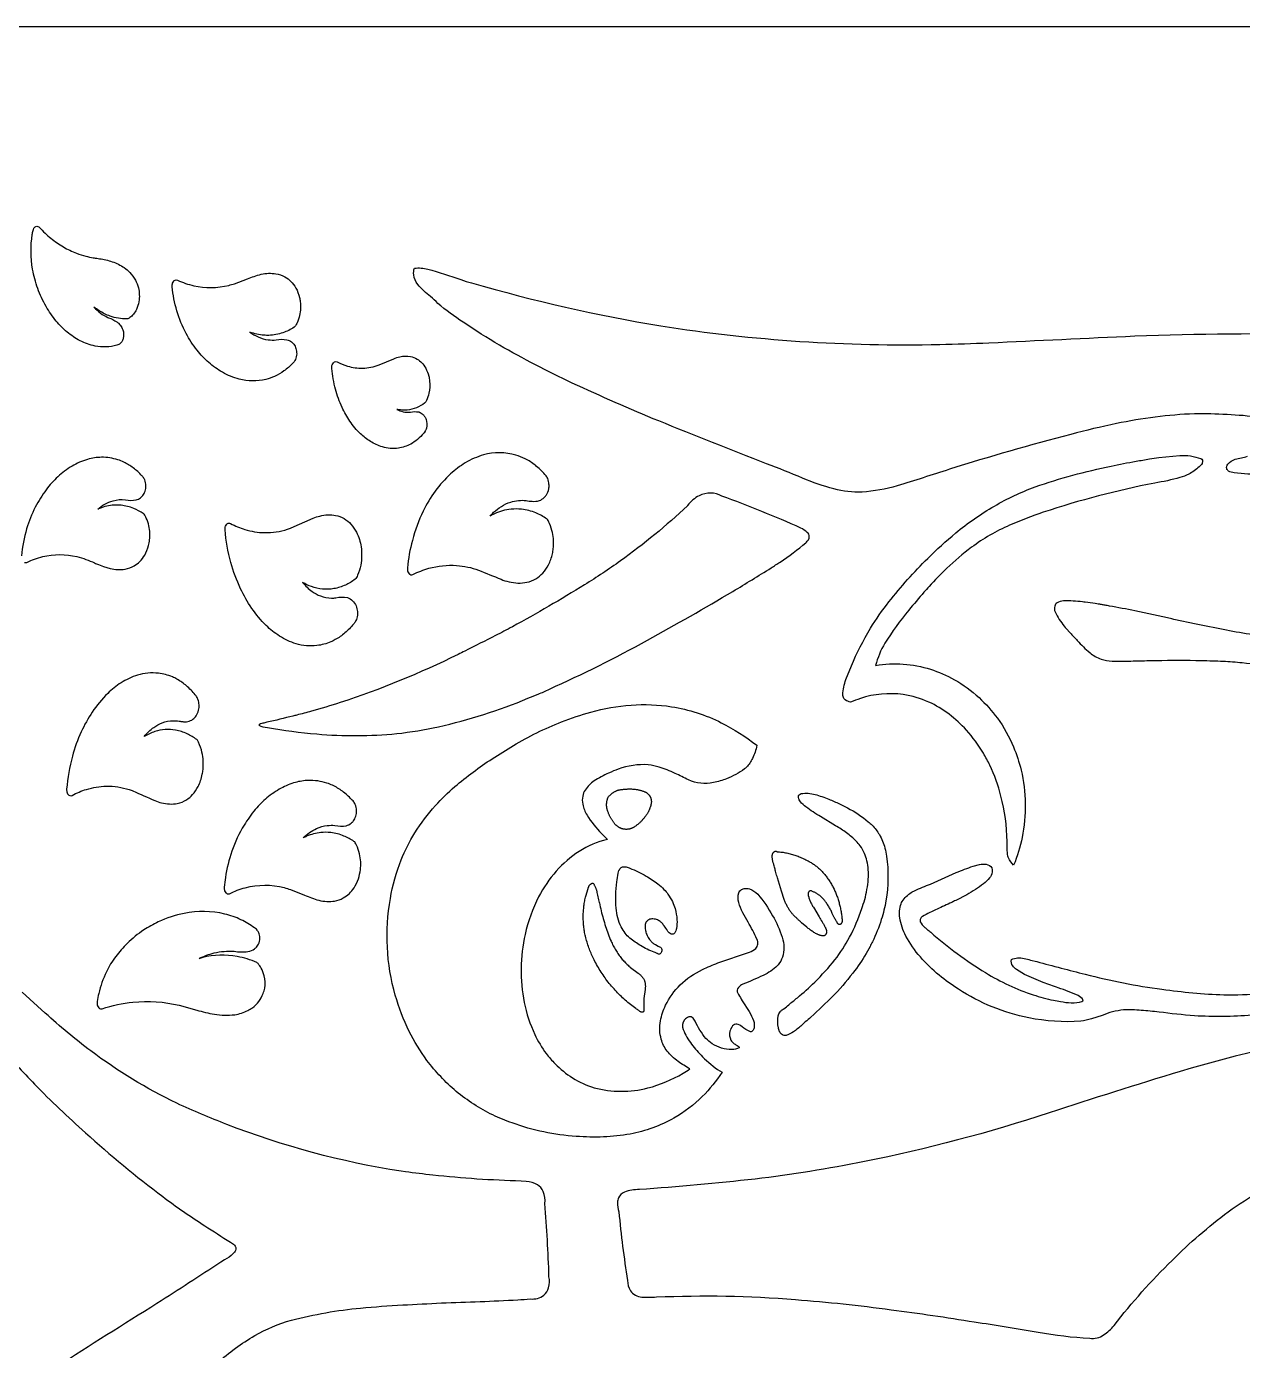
# Model space of a CAD drawing. Header units: millimetres. Extents: x 0 to 1000, y 0 to 780.
# Drawn here: x 85.5 to 232.5, y 619.9 to 780 of the extents above; entities that cross this region are included whole.
import ezdxf

# ---------------------------------------------------------------- set-up
doc = ezdxf.new("R2010")
doc.units = ezdxf.units.MM
doc.layers.add('Default', color=70, linetype='Continuous')

msp = doc.modelspace()

# ---------------------------------------------------------------- linework, layer by layer
at = {"layer": 'Default'}
for points in [[(0, 780), (1000, 780), (1000, 0), (0, 0)], [(156.49, 683.69), (156.44, 683.74), (156.4, 683.8), (156.36, 683.86), (156.32, 683.92), (156.28, 683.98), (156.24, 684.04), (156.2, 684.1), (156.16, 684.16), (156.12, 684.23), (156.09, 684.29), (156.05, 684.36), (156.02, 684.43), (155.98, 684.49), (155.95, 684.56), (155.92, 684.63), (155.88, 684.7), (155.85, 684.77), (155.82, 684.85), (155.8, 684.92), (155.77, 684.99), (155.74, 685.07), (155.74, 685.08), (155.72, 685.12), (155.71, 685.17), (155.69, 685.21), (155.68, 685.26), (155.66, 685.31), (155.65, 685.35), (155.64, 685.4), (155.63, 685.45), (155.62, 685.5), (155.61, 685.55), (155.61, 685.6), (155.6, 685.65), (155.6, 685.7), (155.59, 685.75), (155.59, 685.8), (155.59, 685.85), (155.59, 685.9), (155.59, 685.95), (155.59, 686), (155.59, 686.05), (155.6, 686.1), (155.6, 686.15), (155.61, 686.2), (155.62, 686.25), (155.62, 686.3), (155.63, 686.35), (155.64, 686.4), (155.65, 686.45), (155.67, 686.5), (155.68, 686.54), (155.69, 686.59), (155.71, 686.64), (155.73, 686.68), (155.74, 686.72), (155.76, 686.77), (155.78, 686.81), (155.79, 686.83), (155.83, 686.88), (155.87, 686.92), (155.91, 686.97), (155.96, 687.02), (156, 687.06), (156.04, 687.1), (156.09, 687.14), (156.13, 687.19), (156.18, 687.22), (156.22, 687.26), (156.27, 687.3), (156.32, 687.33), (156.37, 687.37), (156.41, 687.4), (156.46, 687.43), (156.51, 687.46), (156.56, 687.49), (156.61, 687.52), (156.66, 687.54), (156.71, 687.56), (156.76, 687.59), (156.82, 687.61), (156.87, 687.63), (156.92, 687.65), (156.97, 687.66), (157.02, 687.68), (157.08, 687.69), (157.13, 687.7), (157.18, 687.71), (157.24, 687.72), (157.29, 687.73), (157.32, 687.73), (157.42, 687.75), (157.53, 687.76), (157.63, 687.77), (157.74, 687.78), (157.85, 687.79), (157.95, 687.8), (158.06, 687.8), (158.16, 687.81), (158.27, 687.81), (158.38, 687.81), (158.48, 687.81), (158.59, 687.81), (158.7, 687.8), (158.8, 687.8), (158.91, 687.79), (158.97, 687.79), (159.05, 687.78), (159.14, 687.76), (159.22, 687.75), (159.31, 687.74), (159.39, 687.72), (159.47, 687.7), (159.56, 687.68), (159.64, 687.66), (159.72, 687.64), (159.8, 687.61), (159.89, 687.59), (159.97, 687.56), (160.05, 687.53), (160.13, 687.5), (160.18, 687.48), (160.21, 687.47), (160.25, 687.45), (160.29, 687.43), (160.33, 687.41), (160.36, 687.39), (160.4, 687.37), (160.43, 687.34), (160.47, 687.32), (160.5, 687.29), (160.54, 687.26), (160.57, 687.23), (160.6, 687.2), (160.63, 687.17), (160.66, 687.14), (160.69, 687.1), (160.72, 687.06), (160.74, 687.04), (160.76, 687.01), (160.79, 686.98), (160.81, 686.95), (160.82, 686.91), (160.84, 686.88), (160.86, 686.84), (160.88, 686.81), (160.89, 686.77), (160.91, 686.73), (160.92, 686.69), (160.93, 686.66), (160.95, 686.62), (160.96, 686.58), (160.97, 686.53), (160.97, 686.49), (160.98, 686.45), (160.99, 686.41), (160.99, 686.37), (161, 686.32), (161, 686.28), (161, 686.24), (161.01, 686.2), (160.99, 686.13), (160.98, 686.06), (160.96, 685.99), (160.95, 685.92), (160.93, 685.86), (160.91, 685.79), (160.89, 685.72), (160.87, 685.65), (160.85, 685.59), (160.82, 685.52), (160.8, 685.46), (160.78, 685.39), (160.75, 685.33), (160.72, 685.27), (160.7, 685.2), (160.67, 685.14), (160.64, 685.08), (160.61, 685.02), (160.58, 684.96), (160.55, 684.91), (160.51, 684.85), (160.48, 684.79), (160.45, 684.74), (160.41, 684.69), (160.37, 684.63), (160.34, 684.58), (160.3, 684.53), (160.26, 684.48), (160.22, 684.43), (160.22, 684.43), (160.17, 684.36), (160.11, 684.29), (160.06, 684.23), (160, 684.16), (159.94, 684.1), (159.89, 684.03), (159.83, 683.97), (159.77, 683.91), (159.71, 683.85), (159.65, 683.79), (159.59, 683.73), (159.52, 683.68), (159.46, 683.62), (159.4, 683.57), (159.34, 683.52), (159.27, 683.47), (159.21, 683.42), (159.14, 683.37), (159.08, 683.32), (159.01, 683.28), (159, 683.27), (158.95, 683.24), (158.91, 683.21), (158.86, 683.18), (158.82, 683.15), (158.77, 683.13), (158.72, 683.1), (158.68, 683.08), (158.63, 683.06), (158.58, 683.04), (158.53, 683.02), (158.48, 683.01), (158.43, 682.99), (158.39, 682.98), (158.34, 682.96), (158.29, 682.95), (158.24, 682.94), (158.19, 682.94), (158.14, 682.93), (158.09, 682.93), (158.04, 682.92), (157.99, 682.92), (157.94, 682.92), (157.89, 682.92), (157.84, 682.93), (157.79, 682.93), (157.74, 682.94), (157.69, 682.95), (157.64, 682.96), (157.59, 682.97), (157.54, 682.98), (157.49, 682.99), (157.44, 683.01), (157.4, 683.02), (157.35, 683.04), (157.3, 683.06), (157.25, 683.08), (157.21, 683.11), (157.16, 683.13), (157.11, 683.16), (157.07, 683.18), (157.02, 683.21), (156.97, 683.24), (156.93, 683.27), (156.89, 683.31), (156.84, 683.34), (156.8, 683.38), (156.76, 683.41), (156.71, 683.45), (156.67, 683.49), (156.63, 683.53), (156.59, 683.57), (156.55, 683.62), (156.51, 683.66)], [(180.41, 675.44), (180.39, 675.45), (180.37, 675.47), (180.34, 675.48), (180.32, 675.49), (180.3, 675.49), (180.27, 675.49), (180.25, 675.49), (180.22, 675.49), (180.2, 675.49), (180.17, 675.48), (180.15, 675.47), (180.12, 675.46), (180.1, 675.45), (180.08, 675.43), (180.06, 675.42), (180.04, 675.4), (180.02, 675.38), (180, 675.35), (180, 675.35), (179.98, 675.32), (179.97, 675.29), (179.96, 675.26), (179.95, 675.23), (179.94, 675.2), (179.94, 675.16), (179.93, 675.13), (179.93, 675.1), (179.93, 675.06), (179.93, 675.03), (179.93, 674.99), (179.94, 674.96), (179.94, 674.93), (179.95, 674.9), (179.96, 674.86), (179.97, 674.83), (179.98, 674.8), (179.99, 674.77), (180.01, 674.75), (180.04, 674.65), (180.08, 674.54), (180.12, 674.44), (180.16, 674.34), (180.2, 674.24), (180.25, 674.14), (180.29, 674.04), (180.34, 673.94), (180.39, 673.85), (180.44, 673.75), (180.49, 673.66), (180.54, 673.57), (180.59, 673.5), (181.27, 672.35), (181.35, 672.2), (181.44, 672.05), (181.54, 671.9), (181.63, 671.75), (181.72, 671.6), (181.79, 671.5), (181.84, 671.41), (181.89, 671.33), (181.94, 671.24), (181.98, 671.15), (182.03, 671.06), (182.03, 671.05), (182.06, 671), (182.08, 670.94), (182.1, 670.89), (182.12, 670.84), (182.13, 670.78), (182.15, 670.73), (182.16, 670.67), (182.17, 670.61), (182.18, 670.56), (182.19, 670.52), (182.18, 670.48), (182.17, 670.45), (182.16, 670.41), (182.15, 670.37), (182.14, 670.34), (182.12, 670.31), (182.11, 670.28), (182.09, 670.25), (182.07, 670.22), (182.05, 670.19), (182.03, 670.17), (182.01, 670.15), (181.99, 670.12), (181.96, 670.11), (181.94, 670.09), (181.91, 670.08), (181.89, 670.06), (181.86, 670.05), (181.84, 670.05), (181.81, 670.04), (181.78, 670.04), (181.75, 670.04), (181.73, 670.04), (181.7, 670.04), (181.67, 670.05), (181.66, 670.05), (181.59, 670.07), (181.52, 670.08), (181.46, 670.09), (181.39, 670.11), (181.32, 670.13), (181.26, 670.16), (181.19, 670.18), (181.12, 670.21), (181.06, 670.24), (181.05, 670.24), (180.95, 670.29), (180.85, 670.35), (180.75, 670.41), (180.64, 670.47), (180.54, 670.53), (180.44, 670.6), (180.34, 670.67), (180.24, 670.74), (180.15, 670.81), (180.05, 670.88), (179.95, 670.96), (179.86, 671.04), (179.77, 671.11), (179.16, 671.64), (179.08, 671.7), (179.01, 671.77), (178.94, 671.83), (178.87, 671.9), (178.86, 671.92), (178.8, 671.96), (178.74, 672.01), (178.69, 672.07), (178.63, 672.12), (178.58, 672.18), (178.56, 672.19), (178.49, 672.25), (178.42, 672.32), (178.35, 672.38), (178.28, 672.45), (178.22, 672.51), (178.15, 672.58), (178.09, 672.66), (178.03, 672.73), (177.96, 672.81), (177.9, 672.88), (177.84, 672.96), (177.78, 673.04), (177.73, 673.13), (177.67, 673.21), (177.61, 673.3), (177.56, 673.38), (177.51, 673.47), (177.46, 673.56), (177.41, 673.65), (177.36, 673.75), (177.31, 673.84), (177.26, 673.94), (177.22, 674.04), (177.18, 674.14), (177.14, 674.24), (177.1, 674.34), (177.06, 674.43), (176.71, 675.47), (176.23, 677.05), (176.19, 677.22), (176.14, 677.38), (176.09, 677.55), (176.05, 677.71), (176.01, 677.86), (175.97, 677.99), (175.94, 678.11), (175.9, 678.24), (175.87, 678.37), (175.84, 678.5), (175.81, 678.63), (175.8, 678.67), (175.78, 678.73), (175.75, 678.8), (175.73, 678.86), (175.71, 678.93), (175.69, 679), (175.68, 679.07), (175.66, 679.14), (175.65, 679.21), (175.64, 679.28), (175.63, 679.35), (175.62, 679.42), (175.61, 679.5), (175.61, 679.57), (175.6, 679.64), (175.6, 679.65), (175.6, 679.69), (175.6, 679.73), (175.61, 679.77), (175.61, 679.8), (175.62, 679.84), (175.63, 679.88), (175.64, 679.91), (175.65, 679.95), (175.66, 679.98), (175.67, 680.01), (175.69, 680.04), (175.71, 680.07), (175.72, 680.1), (175.74, 680.13), (175.76, 680.15), (175.79, 680.17), (175.81, 680.19), (175.83, 680.21), (175.86, 680.23), (175.88, 680.24), (175.91, 680.25), (175.93, 680.26), (175.96, 680.27), (175.99, 680.28), (176.01, 680.28), (176.04, 680.28), (176.07, 680.28), (176.09, 680.27), (176.12, 680.26), (176.14, 680.25), (176.17, 680.24), (176.19, 680.23), (176.2, 680.22), (176.35, 680.21), (176.49, 680.2), (176.63, 680.18), (176.77, 680.17), (176.91, 680.15), (177.05, 680.12), (177.2, 680.1), (177.34, 680.07), (177.48, 680.04), (177.62, 680.01), (177.76, 679.98), (177.9, 679.94), (178.04, 679.9), (178.18, 679.86), (178.32, 679.81), (178.45, 679.77), (178.59, 679.72), (178.73, 679.67), (178.87, 679.62), (179, 679.56), (179.14, 679.5), (179.28, 679.44), (179.41, 679.38), (179.55, 679.31), (179.68, 679.25), (179.81, 679.18), (179.95, 679.11), (180.08, 679.03), (180.1, 679.02), (180.2, 678.97), (180.3, 678.91), (180.39, 678.85), (180.48, 678.79), (180.58, 678.73), (180.67, 678.67), (180.76, 678.6), (180.85, 678.53), (180.95, 678.46), (181.03, 678.39), (181.12, 678.31), (181.21, 678.24), (181.3, 678.16), (181.38, 678.08), (181.47, 677.99), (181.55, 677.91), (181.64, 677.82), (181.72, 677.73), (181.8, 677.64), (181.88, 677.55), (181.96, 677.46), (182.04, 677.36), (182.11, 677.26), (182.19, 677.16), (182.26, 677.06), (182.34, 676.96), (182.41, 676.85), (182.48, 676.75), (182.55, 676.64), (182.62, 676.53), (182.69, 676.42), (182.75, 676.3), (182.82, 676.19), (182.88, 676.07), (182.94, 675.96), (183, 675.84), (183.02, 675.8), (183.08, 675.69), (183.13, 675.57), (183.18, 675.45), (183.24, 675.33), (183.29, 675.21), (183.34, 675.09), (183.39, 674.96), (183.43, 674.84), (183.48, 674.71), (183.52, 674.59), (183.56, 674.46), (183.6, 674.33), (183.64, 674.2), (183.68, 674.07), (183.71, 673.94), (183.75, 673.8), (183.78, 673.67), (183.81, 673.54), (183.84, 673.4), (183.87, 673.26), (183.9, 673.13), (183.92, 672.99), (183.94, 672.85), (183.96, 672.72), (183.98, 672.58), (184, 672.44), (184.02, 672.3), (184.03, 672.16), (184.04, 672.11), (184.04, 672.08), (184.05, 672.04), (184.05, 672.01), (184.06, 671.97), (184.06, 671.93), (184.06, 671.9), (184.06, 671.86), (184.05, 671.83), (184.05, 671.79), (184.04, 671.75), (184.03, 671.72), (184.02, 671.69), (184.01, 671.65), (184, 671.62), (183.98, 671.59), (183.97, 671.57), (183.95, 671.54), (183.93, 671.51), (183.91, 671.49), (183.89, 671.47), (183.87, 671.46), (183.85, 671.44), (183.82, 671.44), (183.8, 671.43), (183.77, 671.43), (183.75, 671.42), (183.73, 671.43), (183.7, 671.43), (183.68, 671.43), (183.66, 671.44), (183.63, 671.45), (183.61, 671.47), (183.59, 671.48), (183.57, 671.5), (183.55, 671.52), (183.53, 671.54), (183.51, 671.56), (183.49, 671.59), (183.48, 671.61), (183.47, 671.64), (183.45, 671.67), (183.44, 671.7), (183.39, 671.78), (183.34, 671.86), (183.29, 671.95), (183.24, 672.03), (183.19, 672.12), (183.15, 672.21), (183.11, 672.29), (182.87, 672.76), (182.82, 672.87), (182.76, 672.99), (182.71, 673.1), (182.65, 673.21), (182.59, 673.32), (182.53, 673.43), (182.47, 673.53), (182.41, 673.64), (182.35, 673.74), (182.28, 673.84), (182.22, 673.94), (182.15, 674.04), (182.11, 674.1), (182.05, 674.18), (181.99, 674.25), (181.93, 674.33), (181.87, 674.4), (181.81, 674.47), (181.75, 674.54), (181.69, 674.6), (181.62, 674.67), (181.55, 674.73), (181.49, 674.79), (181.42, 674.85), (181.35, 674.91), (181.28, 674.96), (181.21, 675.01), (181.14, 675.06), (181.07, 675.11), (181, 675.16), (180.93, 675.2), (180.85, 675.24), (180.78, 675.28), (180.7, 675.32), (180.63, 675.35), (180.55, 675.39), (180.48, 675.42)], [(160.1, 661), (160.09, 660.98), (160.08, 660.95), (160.06, 660.92), (160.05, 660.9), (160.03, 660.88), (160.01, 660.86), (159.99, 660.84), (159.97, 660.83), (159.95, 660.82), (159.93, 660.81), (159.9, 660.81), (159.88, 660.81), (159.86, 660.81), (159.85, 660.81), (159.81, 660.82), (159.76, 660.84), (159.71, 660.86), (159.67, 660.88), (159.62, 660.9), (159.58, 660.93), (159.54, 660.96), (159.5, 660.99), (159.48, 661.01), (159.39, 661.07), (159.3, 661.14), (159.21, 661.2), (159.12, 661.26), (158.96, 661.38), (158.79, 661.5), (158.63, 661.62), (158.47, 661.75), (158.31, 661.88), (158.15, 662.01), (157.99, 662.14), (157.83, 662.28), (157.68, 662.42), (157.52, 662.56), (157.37, 662.71), (157.22, 662.85), (157.07, 663), (156.92, 663.16), (156.77, 663.31), (156.62, 663.47), (156.48, 663.63), (156.33, 663.79), (156.19, 663.96), (156.05, 664.13), (155.91, 664.3), (155.77, 664.47), (155.63, 664.64), (155.63, 664.64), (155.51, 664.81), (155.39, 664.98), (155.27, 665.15), (155.15, 665.32), (155.04, 665.5), (154.92, 665.67), (154.81, 665.85), (154.7, 666.03), (154.59, 666.21), (154.48, 666.4), (154.38, 666.59), (154.27, 666.77), (154.17, 666.96), (154.07, 667.16), (154.07, 667.17), (153.99, 667.32), (153.92, 667.48), (153.84, 667.63), (153.77, 667.79), (153.7, 667.95), (153.64, 668.12), (153.57, 668.28), (153.51, 668.45), (153.45, 668.61), (153.39, 668.78), (153.33, 668.95), (153.27, 669.12), (153.22, 669.3), (153.17, 669.47), (153.12, 669.64), (153.07, 669.82), (153.03, 670), (152.99, 670.15), (152.96, 670.3), (152.93, 670.45), (152.9, 670.6), (152.88, 670.75), (152.86, 670.91), (152.84, 671.06), (152.82, 671.21), (152.81, 671.36), (152.8, 671.52), (152.79, 671.67), (152.78, 671.82), (152.77, 671.98), (152.77, 672.13), (152.77, 672.29), (152.77, 672.44), (152.77, 672.6), (152.77, 672.75), (152.78, 672.9), (152.79, 673.06), (152.8, 673.21), (152.82, 673.37), (152.83, 673.52), (152.85, 673.67), (152.87, 673.82), (152.89, 673.97), (152.92, 674.12), (152.94, 674.27), (152.97, 674.42), (153, 674.57), (153.04, 674.72), (153.06, 674.83), (153.35, 675.79), (153.36, 675.85), (153.38, 675.9), (153.4, 675.95), (153.42, 675.99), (153.44, 676.04), (153.47, 676.08), (153.49, 676.12), (153.52, 676.16), (153.55, 676.2), (153.58, 676.24), (153.61, 676.27), (153.65, 676.3), (153.68, 676.32), (153.72, 676.35), (153.75, 676.37), (153.79, 676.39), (153.83, 676.41), (153.87, 676.42), (153.91, 676.43), (153.93, 676.43), (153.98, 676.37), (154.02, 676.31), (154.06, 676.25), (154.1, 676.18), (154.14, 676.12), (154.17, 676.05), (154.21, 675.98), (154.24, 675.9), (154.27, 675.83), (154.3, 675.75), (154.33, 675.68), (154.35, 675.6), (154.37, 675.52), (154.39, 675.44), (154.41, 675.35), (154.42, 675.31), (154.45, 675.13), (154.49, 674.95), (154.53, 674.77), (154.57, 674.6), (154.61, 674.42), (154.65, 674.25), (154.7, 674.08), (154.71, 674.05), (154.76, 673.8), (154.81, 673.56), (154.87, 673.32), (154.92, 673.08), (154.98, 672.84), (155.04, 672.61), (155.11, 672.37), (155.17, 672.13), (155.24, 671.9), (155.31, 671.67), (155.38, 671.43), (155.46, 671.2), (155.53, 670.97), (155.61, 670.75), (155.69, 670.52), (155.77, 670.29), (155.86, 670.07), (155.94, 669.85), (156.03, 669.63), (156.12, 669.41), (156.17, 669.29), (156.24, 669.15), (156.31, 669), (156.38, 668.86), (156.46, 668.72), (156.53, 668.59), (156.61, 668.45), (156.69, 668.32), (156.77, 668.19), (156.86, 668.06), (156.94, 667.93), (157.03, 667.8), (157.12, 667.68), (157.21, 667.56), (157.3, 667.44), (157.39, 667.33), (157.48, 667.21), (157.58, 667.1), (157.67, 666.99), (157.77, 666.89), (157.87, 666.78), (157.97, 666.68), (158.07, 666.58), (158.18, 666.49), (158.28, 666.39), (158.39, 666.3), (158.49, 666.21), (158.49, 666.21), (159.38, 665.55), (159.44, 665.51), (159.5, 665.47), (159.56, 665.42), (159.62, 665.37), (159.67, 665.32), (159.73, 665.27), (159.78, 665.21), (159.83, 665.15), (159.89, 665.09), (159.93, 665.02), (159.98, 664.96), (160.03, 664.89), (160.07, 664.82), (160.12, 664.75), (160.16, 664.67), (160.16, 664.66), (160.18, 664.59), (160.2, 664.52), (160.22, 664.45), (160.23, 664.38), (160.24, 664.31), (160.25, 664.23), (160.26, 664.16), (160.26, 664.09), (160.27, 664.01), (160.27, 663.94), (160.27, 663.87), (160.26, 663.79), (160.26, 663.72), (160.25, 663.65), (160.24, 663.57), (160.24, 663.56), (160.1, 662.48), (160.09, 662.35), (160.08, 662.23), (160.08, 662.11), (160.08, 661.99), (160.08, 661.87), (160.08, 661.74), (160.08, 661.74), (160.09, 661.62), (160.09, 661.49), (160.1, 661.37), (160.1, 661.24), (160.1, 661.11)]]:
    msp.add_lwpolyline(points, close=True, dxfattribs=at)
for points in [[(97.11, 742.17, -0.081427), (96.97, 741.88, -0.031991), (96.89, 741.78, -0.062863), (96.62, 741.55, -0.092271), (96.37, 741.46, -0.118185), (93.76, 741.36, -0.066922), (91.93, 742.01, -0.054272), (90.37, 743.05, -0.0442), (89.05, 744.38, -0.041776), (87.83, 746.15, -0.046263), (86.82, 748.33, -0.040404), (86.2, 750.65, -0.083), (86.16, 754.83, -0.010396), (86.25, 755.32, -0.089051), (86.35, 755.6, -0.095962), (86.5, 755.76, -0.150777), (86.7, 755.84, -0.169631), (86.95, 755.77, -0.053434), (87.03, 755.7, 0.035472), (88.42, 754.39, 0.038905), (89.92, 753.35, 0.042158), (91.49, 752.59, 0.027746), (92.62, 752.23, 0.019919), (93.53, 752.04, 0.021023), (93.98, 751.97, -0.022391), (94.28, 751.92, -0.045982), (95.82, 751.56, -0.065257), (97.27, 750.84, -0.056717), (97.94, 750.26, -0.055441), (98.62, 749.34, -0.067331), (98.98, 748.4, -0.096856), (99.05, 746.72, -0.067217), (98.74, 745.79, -0.056892), (98.38, 745.22, -0.068083), (97.94, 744.8, -0.02488), (97.78, 744.7, -0.133574), (97.6, 744.64, -0.088058), (95.57, 744.98, -0.0546), (94.25, 745.63, -0.030582), (93.6, 746.08, 0.049193), (94.41, 745.34, 0.055508), (95.31, 744.81), (95.38, 744.78, -0.076554), (96.39, 744.27, -0.029403), (96.53, 744.16), (96.56, 744.13), (96.75, 743.94, -0.079919), (97.04, 743.48, -0.040197), (97.1, 743.34, -0.15496), (97.14, 742.27, -0.009536)], [(117.76, 741.59, -0.08835), (118.03, 741.06, -0.074693), (118.12, 740.43, -0.096514), (117.96, 739.73, -0.077584), (117.73, 739.37, -0.032609), (117.63, 739.27, -0.046456), (116.58, 738.35, -0.051954), (115.45, 737.7, -0.043544), (114.38, 737.33, -0.124815), (111.17, 737.36, -0.0638), (109.14, 738.19, -0.049298), (107.49, 739.38, -0.045486), (106.08, 740.86, -0.04367), (104.76, 742.88, -0.052245), (103.64, 745.61, -0.046316), (103.07, 748.54, -0.115072), (103.12, 748.98, -0.090075), (103.25, 749.2, -0.120111), (103.42, 749.33, -0.215461), (103.72, 749.33, 0.053285), (105.68, 748.66, 0.116195), (109.9, 748.7, 0.019252), (110.61, 748.9), (112.19, 749.5, -0.014752), (113.81, 750.04), (113.83, 750.04, -0.091526), (115.61, 750.11, -0.092608), (116.69, 749.74, -0.060559), (117.42, 749.18, -0.070842), (118.02, 748.38, -0.065018), (118.46, 747.23, -0.023788), (118.56, 746.73, -0.083364), (118.47, 745.07, -0.056086), (118.17, 744.17, -0.028203), (117.97, 743.8, -0.106828), (117.82, 743.63, -0.060048), (116.46, 742.97, -0.078054), (114.75, 742.65, -0.026645), (114.17, 742.67, -0.077794), (112.47, 743.05, 0.058486), (113.47, 742.46, 0.072543), (114.67, 742.12, 0.058498), (115.63, 742.1, -0.099701), (116.94, 742.13, -0.112775), (117.49, 741.86, -0.058458)], [(132.95, 733.37, -0.097431), (133.37, 733.1, -0.058636), (133.59, 732.85, -0.066172), (133.76, 732.5, -0.143207), (133.8, 731.45, -0.054367), (133.69, 731.15, -0.037445), (133.64, 731.06), (133.51, 730.87, -0.022461), (133.48, 730.83, -0.045312), (132.72, 730.07, -0.051078), (131.9, 729.51, -0.0872), (130.41, 729.02, -0.111094), (128.48, 729.17, -0.064201), (127.03, 729.83, -0.049954), (125.84, 730.75, -0.051887), (124.55, 732.27, -0.040877), (123.6, 733.95, -0.042152), (122.81, 736.13, -0.04155), (122.36, 738.66, -0.113219), (122.42, 739.1, -0.095512), (122.55, 739.32, -0.103614), (122.7, 739.44, -0.241016), (123.03, 739.44, 0.05088), (124.26, 738.94, 0.078051), (126.1, 738.69, 0.081319), (128.07, 739.08), (128.08, 739.08), (129.85, 739.83, -0.036514), (130.59, 740.07, -0.104906), (131.88, 740.11, -0.091569), (132.69, 739.79, -0.060446), (133.24, 739.35, -0.065481), (133.72, 738.68, -0.060934), (134.08, 737.74, -0.035915), (134.19, 737.13, -0.079402), (134.1, 735.65, -0.05717), (133.81, 734.79, -0.025713), (133.72, 734.61, -0.090722), (133.59, 734.46, -0.061905), (132.6, 733.91, -0.073376), (131.48, 733.62, -0.05211), (130.68, 733.63, -0.028573), (130.24, 733.7, 0.067863), (130.99, 733.42, 0.08064), (131.86, 733.37, -0.102187), (132.87, 733.39, -0.061844)], [(148.62, 724.64, 0.083944), (148.46, 725.34, 0.077121), (148.21, 725.75, 0.026365), (148.12, 725.85, 0.046002), (146.97, 726.94, 0.051734), (145.72, 727.74, 0.043808), (144.62, 728.17, 0.141979), (140.69, 728.2, 0.064439), (138.5, 727.24, 0.050143), (136.72, 725.9, 0.050631), (134.86, 723.82, 0.04192), (133.41, 721.4, 0.049383), (132.1, 717.87, 0.039763), (131.5, 714.53, 0.124194), (131.57, 714.06, 0.100443), (131.71, 713.84, 0.135869), (131.9, 713.72, 0.184361), (132.16, 713.74, -0.048558), (134.1, 714.49, -0.085598), (137.45, 714.83, -0.065973), (140.1, 714.28, 0.00749), (142.82, 713.17, 0.047453), (143.79, 712.86, 0.110835), (145.95, 712.8, 0.084462), (147.02, 713.23, 0.065407), (147.88, 713.92, 0.067584), (148.55, 714.89, 0.062797), (149.04, 716.25, 0.028715), (149.14, 716.86, 0.077867), (149.04, 718.8, 0.053071), (148.69, 719.89, 0.022729), (148.5, 720.27, 0.111488), (148.34, 720.46, 0.053387), (147.02, 721.18, 0.071841), (145.31, 721.63, 0.053485), (144.03, 721.63, 0.084264), (142.02, 721.07, 0.021383), (141.49, 720.8, -0.026817), (141.93, 721.26, -0.049141), (142.86, 721.97, -0.063005), (144, 722.5, -0.106087), (145.86, 722.68, 0.04112), (146.57, 722.6, 0.113228), (147.46, 722.68, 0.105324), (148.04, 723.04, 0.058535), (148.3, 723.36, 0.093418), (148.59, 724.09, 0.05074), (148.63, 724.59, 0.009075)], [(204.1, 679.69, -0.066109), (204.01, 681.47, 0.057995), (203.25, 686.95, 0.048256), (201.91, 690.68, 0.022761), (201.14, 692.13, 0.04836), (199.07, 694.93, 0.048319), (196.98, 696.85, 0.057933), (194.52, 698.32, 0.069166), (191.44, 699.22, 0.116297), (186.26, 698.75, 0.025692), (185.08, 698.29, -0.057227), (184.44, 698.57, -0.161408), (184.17, 699, -0.045913), (184.14, 699.2, -0.083399), (184.52, 701.03), (185.18, 702.68, -0.03887), (187.49, 707.25, -0.032336), (189.71, 710.42, -0.030911), (194.4, 715.69, -0.022308), (197.78, 718.76, -0.041437), (202.46, 722.01, -0.045085), (207.39, 724.33, -0.033069), (216.57, 726.85, -0.006465), (219.58, 727.44, 0.004628), (221.21, 727.71, -0.009852), (222.35, 727.87), (224.89, 728.12, -0.108585), (227.41, 727.75, -0.209378), (227.62, 727.55), (227.62, 727.52, -0.153271), (227.56, 727.16, -0.083963), (227.21, 726.77, -0.067985), (225.95, 725.87, -0.059533), (224.89, 725.45, -0.023498), (221.84, 724.79, 0.032393), (208.36, 721.26, 0.02491), (204.3, 719.69, 0.057787), (199.7, 717.03, 0.034949), (196.71, 714.49, 0.015633), (194.57, 712.29, -0.009001), (193.95, 711.61, 0.002212), (192.11, 709.43, 0.033043), (189.22, 705.42, 0.069558), (188.1, 702.74, -0.119119), (194.73, 702.28, -0.049399), (197.62, 701.02, -0.06049), (200.61, 698.85, -0.04377), (202.82, 696.38, -0.058896), (204.77, 692.89, -0.03626), (205.69, 690.1, -0.106627), (205.81, 681.95, -0.052291), (204.79, 678.6, -0.109747), (204.18, 679.47, -0.019778)], [(114.53, 695.87, -0.04908), (114.02, 695.77, 0.12509), (113.53, 695.53, 0.092212), (114.58, 695.24, 0.020536), (120.54, 694.46, 0.045393), (130.21, 694.5, 0.023163), (135.26, 695.32, 0.040713), (146.08, 698.77, 0.012385), (147.31, 699.28, 0.020314), (148.67, 699.88, 0.020604), (160.52, 705.8, 0.007771), (170.85, 711.7, 0.001729), (175.47, 714.53, -0.01239), (176.56, 715.24, 0.026992), (179.68, 717.58, 0.06317), (179.99, 717.95, 0.23735), (180.01, 718.63, 0.160719), (179.84, 718.83, 0.076409), (179.07, 719.35, 0.018356), (169.52, 723.23, 0.245673), (166.78, 723.27, 0.107565), (165.38, 722.09), (165.35, 722.05, -0.033519), (157.26, 715.38, -0.018126), (152.92, 712.5, -0.014561), (144.19, 707.42, 0.010368), (143.16, 706.87, 0.014612), (142.17, 706.36, 0.00269), (138.44, 704.48, -0.029333), (137.62, 704.08, -0.036775), (123.38, 698.26, -0.01169), (119.9, 697.2, -0.008121), (118.12, 696.74, -0.047026), (117.67, 696.63, -0.006064)], [(125.47, 708.98, -0.08012), (125.33, 708.3, -0.072088), (125.11, 707.88, -0.034622), (124.99, 707.74, -0.04476), (123.94, 706.67, -0.050472), (122.79, 705.87, -0.024735), (122.24, 705.59, -0.069394), (120.57, 705.15, -0.104241), (118.05, 705.37, -0.065519), (116.04, 706.3, -0.050375), (114.43, 707.58, -0.047771), (112.69, 709.65, -0.040151), (111.33, 712.02, -0.042533), (110.16, 715.2, -0.044442), (109.46, 719.15, -0.119906), (109.52, 719.6, -0.095838), (109.66, 719.82, -0.128707), (109.84, 719.94, -0.20645), (110.13, 719.91, 0.050175), (111.86, 719.19, 0.071182), (114.24, 718.8, 0.081459), (117.02, 719.22, 0.012945), (117.47, 719.38), (120.12, 720.55, -0.050279), (120.93, 720.81, -0.107251), (122.83, 720.89, -0.085279), (123.84, 720.51, -0.066802), (124.68, 719.82, -0.064833), (125.35, 718.85, -0.078511), (125.9, 717.08, -0.08474), (125.86, 714.87, -0.05629), (125.48, 713.66, -0.015213), (125.35, 713.38, -0.10373), (125.2, 713.18), (125.18, 713.16, -0.053184), (124.01, 712.47, -0.065659), (122.62, 712.03, -0.128502), (119.91, 712.27, -0.048654), (118.84, 712.78, 0.072745), (119.99, 711.69, 0.063739), (121, 711.15, 0.087423), (122.34, 710.89, 0.032517), (122.85, 710.92, -0.108317), (124.25, 710.95, -0.068225), (124.58, 710.8, -0.104373), (125.12, 710.29, -0.090699), (125.41, 709.59, -0.064819)], [(106.32, 697.97, 0.080237), (106.18, 698.65, 0.07225), (105.96, 699.07, 0.034218), (105.84, 699.2, 0.044795), (104.8, 700.27, 0.050525), (103.65, 701.08, 0.025031), (103.09, 701.36, 0.069199), (101.41, 701.8, 0.103822), (98.88, 701.57, 0.064826), (96.89, 700.65, 0.050334), (95.28, 699.36, 0.051578), (93.41, 697.11, 0.039873), (92.07, 694.71, 0.039256), (91.01, 691.77, 0.045033), (90.31, 687.8, 0.120012), (90.38, 687.35, 0.096017), (90.51, 687.13, 0.128924), (90.69, 687.01, 0.205034), (90.98, 687.04, -0.050143), (92.71, 687.76, -0.071115), (95.1, 688.15, -0.081363), (97.88, 687.73, -0.012668), (98.33, 687.57, -0.001279), (100.97, 686.4, 0.051129), (101.78, 686.14, 0.11118), (103.69, 686.06, 0.093256), (104.8, 686.51, 0.058436), (105.54, 687.13, 0.064817), (106.2, 688.11, 0.0653), (106.7, 689.58, 0.025821), (106.8, 690.17, 0.078979), (106.67, 692.24, 0.056832), (106.26, 693.45, 0.02396), (106.18, 693.62, 0.103446), (106.03, 693.79, 0.053341), (104.87, 694.48, 0.065909), (103.48, 694.92, 0.11946), (100.97, 694.75, 0.057536), (99.69, 694.16, -0.073491), (100.85, 695.26, -0.063965), (101.86, 695.8, -0.087698), (103.2, 696.06, -0.035271), (103.9, 696.01, 0.003192), (104.03, 695.99, 0.010863), (104.45, 695.94, 0.091394), (105.13, 696.01, 0.105975), (105.69, 696.34, 0.0227), (105.82, 696.46, 0.060126), (105.96, 696.64, 0.090874), (106.26, 697.34, 0.067027)], [(170.94, 657.06, 0.08321), (171.29, 656.84, -0.064593), (171.47, 656.72, -0.120324), (171.56, 656.64, -0.416326), (171.6, 656.5, -0.119348), (170.72, 656.31, -0.153582), (168.36, 657.01, -0.048005), (167.59, 657.64, -0.066725), (166.29, 659.74, 0.1014), (165.94, 660.18, 0.283728), (165.52, 660.25, 0.165646), (165, 659.88, 0.254596), (164.84, 658.72, 0.06678), (165.86, 656.95, 0.038572), (167.19, 655.44, 0.057079), (169.28, 653.72), (169.54, 653.55, -0.05004), (167.15, 650.63, -0.068207), (163.72, 648.01, -0.082276), (158.44, 646.09, -0.032549), (155.2, 645.74, -0.030417), (151.91, 645.81, -0.072031), (144.17, 647.43, -0.021336), (141.82, 648.4, -0.059024), (137.4, 651.25, -0.056112), (133.87, 655, -0.044726), (131.73, 658.5, -0.04563), (130.04, 662.86, -0.112755), (129.44, 674.56, -0.052415), (130.75, 679.24, -0.047567), (132.4, 682.5, -0.040851), (134.89, 685.81, -0.035517), (137.24, 688.09, -0.034648), (141.75, 691.46, -0.004565), (144.31, 693.05, -0.041564), (150.13, 695.92, -0.025699), (153.67, 697.11, -0.048053), (158.54, 697.96, -0.053214), (163.44, 697.76, -0.075272), (169.45, 695.82, -0.050682), (173.73, 693.09, -0.076206), (173.23, 691.5, -0.081101), (172.49, 690.44, -0.024353), (172.25, 690.23, -0.06583), (170.09, 689.04, -0.049601), (168.49, 688.59, -0.15969), (165.48, 688.91, 0.009377), (163.86, 689.69, 0.038853), (161.93, 690.45, 0.030059), (160.62, 690.73, 0.109909), (157, 690.2, 0.030271), (155.83, 689.73, 0.041985), (154.07, 688.78, 0.089721), (152.99, 687.68, 0.104203), (152.69, 686.95, 0.103045), (152.7, 685.96, 0.092321), (153.22, 684.64, 0.051819), (154.98, 682.42), (155.68, 681.71, 0.086726), (152.26, 680.26, 0.065566), (149.5, 677.88, 0.062238), (147.37, 674.77, 0.061753), (145.73, 670.23, 0.106214), (145.62, 662, 0.061331), (146.9, 658.14, 0.050443), (148.29, 655.81, 0.036298), (149.35, 654.59, 0.057121), (151.46, 652.88, 0.074772), (154.1, 651.69, 0.130412), (160.56, 651.66, 0.070444), (164.82, 653.43, 0.013687), (165.66, 653.96, -0.022263), (164.22, 654.87, -0.062247), (162.9, 656.11, -0.099785), (162.19, 657.55, -0.11048), (162.09, 659.77, -0.063934), (162.72, 661.66, -0.079934), (164.48, 664.12, -0.082171), (167.18, 665.98, -0.024607), (169.03, 666.77), (172.87, 668.09, 0.124367), (173.61, 668.54, 0.127045), (173.86, 669.05, 0.163521), (173.76, 669.66, 0.033088), (172.68, 671.7, -0.014173), (172.05, 672.85, -0.040707), (171.56, 674.1, -0.132625), (171.56, 675.25, -0.14213), (171.91, 675.66, -0.124071), (172.3, 675.78, -0.080681), (172.84, 675.74, -0.121431), (173.86, 675.08, -0.051492), (175.65, 672.49, -0.053767), (176.8, 669.88, -0.167603), (176.83, 667.47, -0.097977), (176.34, 666.56), (176.25, 666.45, -0.075712), (174.51, 665.26, -0.009191), (172.06, 664.19, 0.108787), (171.51, 663.82, 0.262318), (171.43, 663.11, 0.092836), (171.53, 662.96, 0.010858), (171.98, 662.2), (172.82, 660.89, -0.036047), (173.35, 659.81, -0.12523), (173.41, 658.92, -0.17383), (173.22, 658.55, -0.295309), (172.88, 658.48, -0.068858), (171.98, 659.05, 0.093249), (171.33, 659.38, 0.201338), (170.82, 659.16, 0.12326), (170.49, 658.51, 0.174774), (170.61, 657.45, 0.134809)], [(124.98, 683.95, 0.087137), (125.26, 684.51, 0.07826), (125.36, 685.22, 0.092463), (125.19, 685.94, 0.084672), (124.93, 686.36, -0.013433), (124.75, 686.54, 0.046603), (123.65, 687.54, 0.051462), (122.46, 688.25, 0.032888), (121.77, 688.52, 0.086421), (119.52, 688.84, 0.058771), (117.96, 688.6, 0.052966), (116.23, 687.9, 0.049975), (114.53, 686.74, 0.040434), (113.12, 685.34, 0.039573), (111.76, 683.44, 0.052671), (110.28, 680.28, 0.042889), (109.5, 677.12, 0.014881), (109.35, 675.94, 0.119127), (109.41, 675.49, 0.094487), (109.54, 675.27, 0.127022), (109.72, 675.14, 0.202476), (110, 675.15, -0.051253), (111.91, 675.87, -0.128606), (116.61, 675.88, -0.020533), (117.38, 675.64), (119.06, 674.96, 0.019945), (120.79, 674.35, 0.100148), (122.71, 674.26, 0.086693), (123.75, 674.63, 0.058904), (124.49, 675.17, 0.057622), (125.05, 675.85, 0.061996), (125.58, 676.96, 0.047218), (125.83, 678.05, 0.085181), (125.72, 679.97, 0.058167), (125.35, 681.03, 0.027007), (125.2, 681.31, 0.108629), (125.04, 681.47, 0.052557), (123.83, 682.12, 0.071225), (122.24, 682.53, 0.053799), (121.04, 682.54, 0.076169), (119.32, 682.09, 0.019833), (118.9, 681.89, -0.097803), (120.52, 683.03, -0.07599), (121.8, 683.39, -0.056793), (122.74, 683.4, 0.102673), (124.12, 683.37, 0.040563), (124.28, 683.42, 0.089425), (124.83, 683.78, -0.011746), (124.9, 683.85, 0.039449)], [(176.35, 658.92, -0.079191), (176.32, 660.39, -0.081286), (176.55, 660.85, -0.085436), (176.82, 661.12, -0.00476), (177.01, 661.24, 0.051937), (177.6, 661.72, -0.001732), (178.64, 662.57, 0.021982), (180.74, 664.47, 0.033267), (183.19, 667.16, 0.042295), (184.96, 669.89, 0.040945), (186.44, 673.35, 0.011378), (186.78, 674.43, 0.04829), (187.22, 676.9, 0.077497), (187.05, 679.13, 0.044009), (186.75, 680.01, 0.054047), (186.23, 680.94, 0.046578), (185.76, 681.5, 0.042356), (184.58, 682.5, 0.025365), (183.26, 683.37), (181.45, 684.47, -0.029646), (179.68, 685.64, -0.064009), (179.01, 686.27, -0.095942), (178.77, 686.76, -0.15195), (178.8, 687.01, -0.106836), (178.87, 687.1, -0.107886), (179.11, 687.26, -0.100173), (180.79, 687.14, -0.034191), (182.43, 686.57, -0.021497), (183.74, 686.01, -0.02857), (184.71, 685.53, -0.052168), (187.22, 683.84, -0.024073), (187.69, 683.43, -0.065244), (188.56, 682.29, -0.060487), (189.23, 680.67, -0.035517), (189.43, 679.69, -0.077577), (189.35, 674.3, -0.034489), (188.79, 672.02, -0.038331), (187.71, 669.33, -0.00888), (187.43, 668.78), (186.95, 667.92, -0.033805), (185.34, 665.54, -0.030102), (182.82, 662.64), (181.48, 661.33), (180.12, 660.07, 0.033066), (179.44, 659.48, -0.022863), (178.41, 658.61, -0.064466), (177.48, 658.09, -0.01339), (177.29, 658.02, -0.195605), (176.84, 658.09, -0.121651), (176.51, 658.43, -0.082064), (176.37, 658.83, -0.007816)], [(162.11, 667.93, -0.118939), (161.98, 667.85, -0.195061), (161.76, 667.87, -0.038187), (161.72, 667.9, 0.0668), (161.34, 668.07, -0.045685), (159.68, 668.87, -0.034411), (158.39, 669.78, -0.053301), (157.82, 670.38, -0.045986), (157.35, 671.14, -0.048649), (156.94, 672.22, -0.04456), (156.74, 673.4, -0.0567), (156.82, 676.57, -0.019593), (157, 677.61, -0.072842), (157.08, 677.94, -0.064804), (157.2, 678.15, -0.07995), (157.35, 678.3, -0.077396), (157.49, 678.38, -0.059591), (157.65, 678.4, -0.111927), (158.2, 678.31, -0.037892), (158.4, 678.22, -0.0391), (160.35, 677.28, -0.028092), (161.79, 676.34, -0.04627), (162.52, 675.67, -0.030418), (163, 675.08, -0.047436), (163.53, 674.19, -0.034919), (163.86, 673.34, -0.053055), (164.09, 671.99, -0.071011), (164.02, 670.95, -0.02168), (163.94, 670.67, -0.056874), (163.88, 670.49, -0.089381), (163.77, 670.34, -0.115289), (163.63, 670.26, -0.105668), (163.51, 670.25, -0.126549), (163.26, 670.32, -0.096681), (163.05, 670.51, -0.020508), (162.86, 670.81, 0.019887), (162.44, 671.4, 0.052665), (162.14, 671.72, 0.033967), (161.95, 671.86, 0.069337), (161.5, 672.05, 0.054063), (161.16, 672.1, 0.150391), (160.69, 672, 0.082242), (160.41, 671.78, 0.025332), (160.32, 671.68, 0.133337), (160.28, 670.68, 0.030535), (160.34, 670.48, 0.04516), (160.56, 669.95, 0.048954), (160.84, 669.52, 0.052567), (161.15, 669.21, 0.057632), (161.48, 668.99), (161.82, 668.81, -0.074488), (162.16, 668.61, -0.108729), (162.25, 668.4, -0.128876), (162.22, 668.11, -0.098291), (162.14, 667.97, -0.01617)], [(113.66, 669.98, 0.088811), (113.46, 670.56, 0.098818), (113.16, 670.92, 0.048152), (113.02, 671.01, 0.046484), (111.38, 672, 0.055407), (109.43, 672.69, 0.108204), (104.53, 672.77, 0.06118), (101.39, 671.74, 0.033843), (99.64, 670.76, 0.049216), (97.63, 669.13, 0.033711), (96.25, 667.55, 0.051831), (95.11, 665.71, 0.053797), (94.19, 663.07, 0.017188), (94, 662.11, 0.131075), (94.05, 661.6, 0.106174), (94.2, 661.36, 0.146593), (94.4, 661.23, 0.143028), (94.6, 661.24, -0.055165), (98.33, 662.03, -0.082286), (103.93, 661.66), (106.03, 661.07, 0.020152), (108.18, 660.57, 0.071574), (110.63, 660.52, 0.084775), (112.21, 661.02, 0.033688), (112.76, 661.36, 0.071992), (113.54, 662.11, 0.078135), (114.07, 663.08, 0.038408), (114.25, 663.72, 0.103006), (114.19, 665.23, 0.065933), (113.83, 666.16, 0.054143), (113.46, 666.69, 0.116793), (113.29, 666.82, 0.059007), (110.94, 667.55, 0.105306), (106.76, 667.43, 0.010483), (106.33, 667.31, -0.057719), (108.14, 667.98, -0.079061), (110.57, 668.18, 0.068429), (112.23, 668.15, 0.106301), (113.03, 668.49, 0.03269), (113.18, 668.6, 0.101509), (113.5, 669.04, 0.095992), (113.67, 669.77, 0.043654)]]:
    msp.add_lwpolyline(points, format="xyb", close=True, dxfattribs=at)
for points in [[(234.5, 732.75, 0.030593), (226.65, 733.17, 0.041929), (217.21, 731.98, 0.01574), (211.71, 730.68, 0.01377), (197.02, 726.46, -0.004922), (190.71, 724.46, -0.051804), (186.47, 723.71, -0.083635), (183.07, 724.1, -0.035665), (179.27, 725.38, 0.012203), (174.92, 727.13, -0.003387), (161.89, 732.31, -0.011608), (151.43, 736.89, -0.020117), (142.64, 741.47, -0.014785), (138.25, 744.23, -0.017865), (135.17, 746.51, 0.054429), (134.28, 747.34, -0.048391), (132.76, 748.81, -0.137568), (132.27, 749.98, -0.1099), (132.35, 750.78, -0.091345), (133.96, 750.66, -0.019654), (137.97, 749.39, 0.028996), (139.27, 749.02, 0.030767), (162.15, 743.8, 0.044582), (195.86, 741.56, 0.005213), (201.8, 741.75, -0.000901), (219.43, 742.58, -0.014983), (242.31, 742.77, -0.007697)], [(85.2, 715.2, 0.216025), (85.5, 715.21, -0.054102), (87.42, 715.9, -0.118603), (91.55, 715.9, -0.032163), (92.64, 715.57, -0.017375), (93.68, 715.14, 0.05382), (94.18, 714.94), (94.76, 714.72), (94.78, 714.71), (95.58, 714.47, 0.10358), (97.39, 714.39, 0.091032), (98.48, 714.8, 0.052743), (99.13, 715.29, 0.070426), (99.75, 716.09, 0.064545), (100.21, 717.25, 0.030954), (100.34, 717.92, 0.080003), (100.25, 719.62, 0.053799), (99.94, 720.57, 0.02496), (99.76, 720.92, 0.104348), (99.61, 721.1), (99.58, 721.12, 0.052257), (98.42, 721.73, 0.071033), (96.89, 722.11, 0.049679), (95.82, 722.11, 0.081504), (94.09, 721.65, -0.05011), (94.92, 722.24, -0.06389), (95.93, 722.66, -0.095851), (97.41, 722.78, 0.09019), (98.71, 722.75, 0.103199), (99.22, 723, 0.060076), (99.5, 723.27, 0.000739), (99.51, 723.28, 0.087969), (99.79, 723.8, 0.079919), (99.89, 724.5, 0.089997), (99.75, 725.17, 0.075474), (99.54, 725.54, 0.04225), (99.41, 725.68, 0.045436), (98.36, 726.63, 0.050848), (97.22, 727.33, 0.035286), (96.51, 727.61, 0.080962), (94.53, 727.91, 0.067755), (92.84, 727.66, 0.06183), (90.96, 726.84, 0.053093), (89.25, 725.56, 0.043592), (87.84, 723.99, 0.042066), (86.52, 721.88, 0.046905), (85.47, 719.27, 0.048617), (84.85, 715.99, 0.115412)], [(234.72, 725.88, -0.043872), (231.46, 726.03, -0.094115), (230.76, 726.25, -0.163468), (230.54, 726.54, -0.207981), (230.68, 727.07, -0.144118), (231.57, 727.67, 0.021697), (233.06, 728.04, -0.041748)], [(236.93, 706.07, -0.024558), (230.5, 707), (226.87, 707.73), (224.16, 708.32, 0.063587), (223.93, 708.37, 0.000922), (219.44, 709.34, 0.007333), (216.37, 709.93, 0.040396), (215.85, 710.02, 0.042527), (215.4, 710.1, 0.043303), (215, 710.16, 0.0432), (214.65, 710.22, 0.020397), (213.44, 710.38, 0.049462), (213.13, 710.42, 0.04517), (210.83, 710.54, 0.116954), (210.03, 710.31, 0.161791), (209.76, 709.93, 0.177771), (209.79, 709.21, 0.055392), (210.91, 707.49), (211.03, 707.34), (211.75, 706.55, 0.046394), (212.11, 706.16, -0.040858), (212.29, 705.97, -0.045867), (212.47, 705.77, 0.040862), (214.02, 704.28, 0.077009), (215.35, 703.5, 0.065045), (216.68, 703.28, 0.037338), (217.69, 703.25, 0.007809), (219.74, 703.31, 0.004131), (222.01, 703.35, -0.008015), (227.51, 703.35, -0.001731), (230.11, 703.26, -0.016647), (232.41, 703.09, -0.032854), (236.74, 702.43, -0.009157)], [(233.56, 660.45, -0.034047), (226.65, 660.38, -0.009446), (222.36, 660.83, 0.004126), (220.22, 661.04, 0.026312), (218.07, 661.1, 0.071018), (215.48, 660.43), (214.2, 660, -0.030254), (212.89, 659.73, -0.067529), (206.62, 660.14, -0.094969), (198.12, 663.6, -0.025969), (195.78, 665.29, -0.040045), (193.51, 667.5, -0.051626), (191.76, 670.02, -0.077318), (191.02, 672.23, -0.125575), (191.18, 673.92, -0.028219), (191.3, 674.22, -0.09905), (192.42, 675.3, -0.035931), (192.82, 675.51, -0.006244), (194.75, 676.32), (197.85, 677.7, -0.015891), (199.88, 678.47), (200.67, 678.67, -0.089979), (201.47, 678.72, -0.169037), (202.16, 678.29, -0.173991), (202.07, 677.34, -0.09135), (201.88, 677.07, -0.064053), (201.15, 676.35, -0.04371), (199.11, 675.02), (197.78, 674.33, 0.029829), (197.3, 674.09, -0.002486), (195.55, 673.29, 0.016652), (193.77, 672.39, 0.121066), (193.51, 672.11, 0.202973), (193.5, 671.76, 0.117839), (194.04, 671.08, -0.065703), (194.22, 670.92, 0.001638), (194.56, 670.67, -0.038898), (194.76, 670.48, 0.042786), (201.4, 665.6, 0.060666), (207.16, 662.92, 0.025938), (209.61, 662.26, -0.032293), (210.46, 662.11, 0.034074), (211.76, 661.96, 0.079107), (213.05, 662.13, 0.237436), (213.19, 662.3, 0.13556), (212.59, 662.84, 0.016978), (210.19, 663.77, 0.004042), (208.35, 664.42, -0.024746), (206.11, 665.39), (205.13, 665.98, -0.066861), (204.67, 666.42, -0.196197), (204.51, 667.19, -0.185442), (206.06, 667.31, -0.048377), (206.82, 667.12), (207.59, 666.94, 0.004293), (213.45, 665.4, 0.02799), (222.72, 663.59, 0.024133), (230.2, 662.92, 0.032659), (239.14, 663.45)], [(108.51, 618.42, -0.049213), (113.06, 621.72, -0.068562), (117.48, 623.57, -0.0431), (125.84, 625.04, -0.012236), (130.94, 625.42, -0.006578), (140.28, 625.84, 0.00552), (144.85, 626.05, 0.020158), (146.37, 626.15, 0.186929), (148.01, 626.6, 0.137677), (148.57, 627.51, 0.124889), (148.62, 628.84, 0.012368), (148.12, 637.68, 0.126885), (147.91, 639.14, 0.162642), (147.21, 639.96, 0.107949), (145.88, 640.35), (145.25, 640.4, -0.019251), (134.58, 641.11, -0.003997), (131.26, 641.52), (130.74, 641.58, -0.053264), (109.66, 647.26, -0.01498), (103.64, 649.81, -0.048066), (93.23, 656.14, -0.024887), (87.73, 660.71), (84.95, 663.24, -0.003665)], [(246.45, 658.5, 0.035206), (224.93, 653.66, 0.004821), (209.09, 648.66, -0.030524), (186.76, 642.76, -0.01902), (173.53, 640.64, -0.008318), (159.54, 639.37, 0.088835), (157.73, 639.07, 0.194091), (157.03, 638.37, 0.117488), (156.91, 637.84, 0.103178), (157.06, 636.67, 0.014668), (158.11, 628.38, 0.143527), (158.46, 627.15, 0.228231), (159.83, 626.38, 0.032257), (161.6, 626.39, -0.03079), (178.4, 626.08, -0.014654), (189.98, 624.85, -0.007768), (200.02, 623.38, -0.007149), (207.75, 622.13, 0.02891), (213.99, 621.4, 0.18831), (215.67, 621.8, 0.07715), (216.93, 622.95, -0.033897), (223.94, 630.81, -0.037301), (230.73, 636.69, -0.06366), (238.96, 641.25, -0.042628)], [(82.28, 656.73, 0.023136), (86.44, 652.11, 0.017548), (92.58, 646.25, 0.021894), (101.93, 638.53, 0.019459), (107.01, 635, -0.004313), (110.1, 633, -0.083325), (110.6, 632.66, -0.257978), (110.73, 632.02, -0.11252), (110.45, 631.63, -0.088774), (109.41, 630.89, -0.001993), (101.74, 625.92), (101.23, 625.6), (101.23, 625.6, 0.003068), (89.13, 617.95)]]:
    msp.add_lwpolyline(points, format="xyb", dxfattribs=at)

doc.saveas('drawing.dxf')
